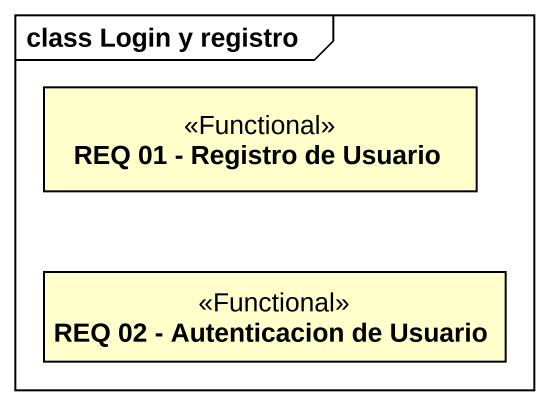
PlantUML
@startuml
mainframe class Login y registro
hide circle
hide empty members
class "REQ 01 - Registro de Usuario" as REQ_01_Registro_de_Usuario <<Functional>>
class "REQ 02 - Autenticacion de Usuario" as REQ_02_Autenticacion_de <<Functional>>
@enduml
